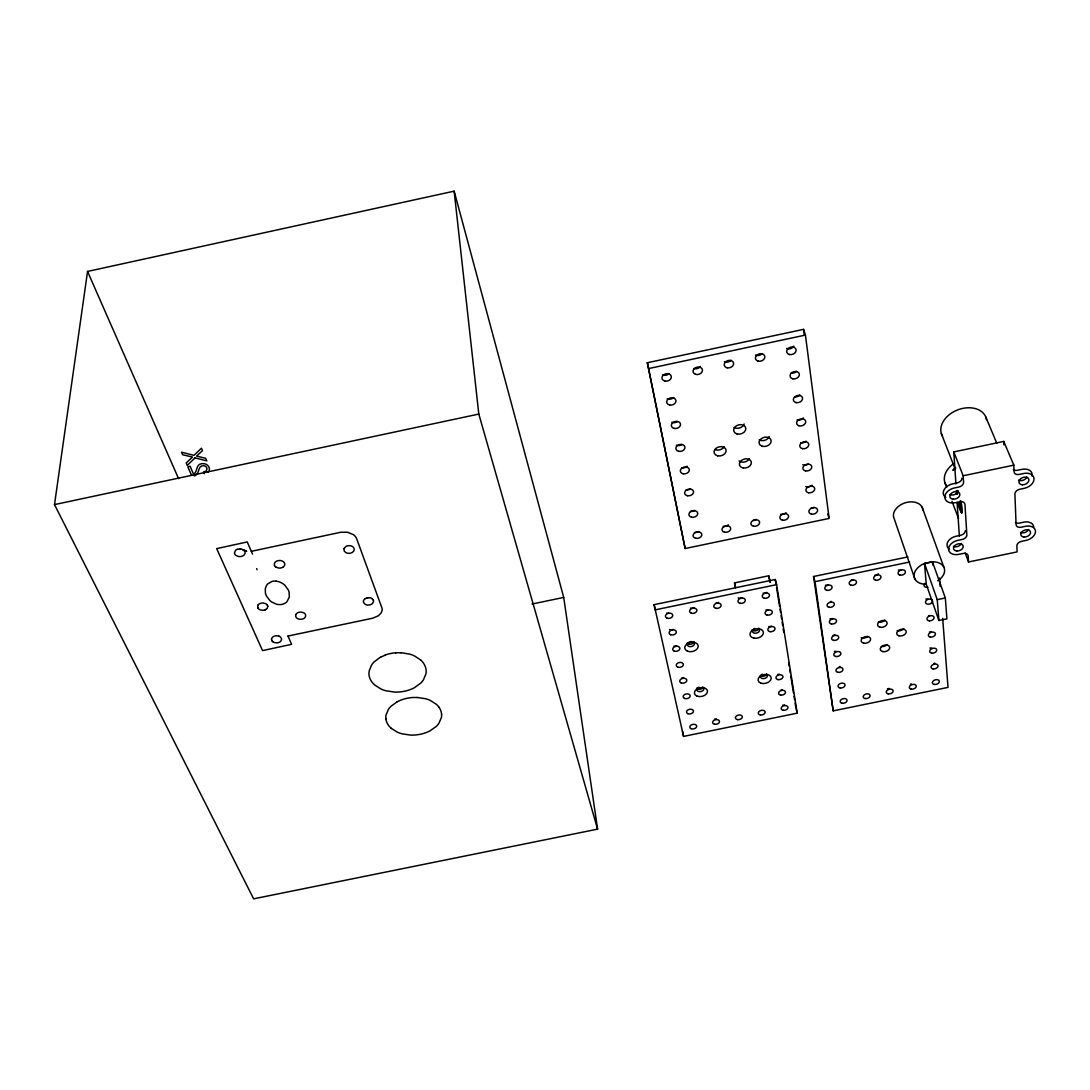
<?xml version="1.0" encoding="UTF-8"?>
<svg xmlns="http://www.w3.org/2000/svg" width="1090" height="1090" viewBox="0 0 1090 1090"><rect width="100%" height="100%" fill="white"/><g stroke="black" fill="none" stroke-linecap="round" stroke-linejoin="round"><path stroke-width="1.5" d="M252.553 554.142L247.253 541.934L216.692 548.624L262.554 650.607L291.589 644.34L288.005 636.001M273.236 641.996A4.687 3.256 -0.4 0 0 274.026 642.378A5.668 3.938 -0.4 0 0 274.585 642.569A5.573 3.869 -0.4 0 0 275.811 642.814L277.078 642.827A5.014 3.488 -0.4 0 0 278.618 642.541L279.953 641.942A5.573 3.869 -0.4 0 0 280.798 641.274L281.697 638.931L280.375 636.955A4.496 3.134 -0.4 0 0 279.68 636.506L277.351 635.824A4.864 3.379 -0.4 0 0 276.397 635.797L275.77 635.838A5.041 3.502 -0.4 0 0 273.972 636.301A4.864 3.379 -0.4 0 0 273.195 636.696L271.791 638.154A5.573 3.869 -0.4 0 0 271.56 638.808L271.505 639.476M258.044 605.005L257.649 607.471M54.5 504.602L87.554 271.437L454.149 191.159L563.707 597.429L597.593 829.149L253.629 898.841L54.5 504.602L478.81 414.064L454.149 191.159M267.827 606.285L267.145 608.479L264.775 609.978A5.069 3.57 0.2 0 1 263.221 610.264L260.673 610.005A4.891 3.447 0.2 0 1 259.815 609.678L259.556 609.542A5.668 4.006 0.2 0 1 258.834 609.078L258.098 608.329M276.138 581.174L278.55 581.638A11.922 8.488 0.1 0 1 280.811 582.496L282.95 583.722A18.952 13.462 0.1 0 1 284.885 585.275L288.237 589.84A24.021 17.045 0.2 0 1 289.068 592.02L289.341 597.075L286.902 601.816A10.287 7.303 -0.1 0 1 285.335 603.083L282.814 604.187A8.679 6.145 -0.2 0 1 280.689 604.569L278.441 604.541A10.478 7.426 -0.2 0 1 276.151 604.092L271.791 602.048A18.108 12.876 -0.3 0 1 269.857 600.522L266.478 596.012A23.857 17.004 -0.4 0 1 265.429 593.096L265.279 588.75L266.464 585.534A12.658 9.02 -0.1 0 1 267.69 583.94L271.819 581.515A8.08 5.763 0.1 0 1 274.775 581.106L276.233 581.174M955.208 467.324L952.892 470.376A23.203 16.268 -20.3 0 1 955.848 468.032M196.799 474.409C199.334 471.602 198.353 465.226 203.639 465.716C208.081 465.716 208.067 472.065 203.517 471.875L204.293 473.714M258.207 604.814L258.562 604.432A5.668 4.006 0.2 0 1 259.229 603.914L260.592 603.301A5.041 3.556 0.2 0 1 262.472 603.002A4.578 3.229 0.2 0 1 263.439 603.029L265.824 603.751A5.668 4.006 0.2 0 1 266.532 604.214L267.418 605.182M208.067 472.147C211.365 469.504 208.313 464.149 204.634 463.809A6.077 4.537 3.6 0 0 201.309 463.809C195.696 464.463 197.753 472.052 193.516 474.191L190.11 466.275L187.834 466.765L191.513 475.281M364.796 598.887C361.035 601.462 365.368 605.958 368.829 605.005A5.218 3.72 -2.7 0 0 370.546 604.637A5.069 3.597 -2.7 0 0 372.576 603.397L373.489 601.598A5.218 3.72 -2.7 0 0 373.107 599.677M265.619 609.651L264.775 609.978M244.61 551.254A5.178 3.747 1.4 0 1 245.005 552.167L245.073 552.862A5.178 3.747 1.4 0 1 244.964 553.57L244.201 554.892A5.832 4.21 1.4 0 1 243.329 555.614L242.239 556.159A5.232 3.788 1.4 0 1 240.345 556.554L239.677 556.568A5.014 3.624 1.4 0 1 238.683 556.486L236.557 555.777A5.845 4.224 1.4 0 1 235.822 555.273L235.222 554.701A5.218 3.76 1.4 0 1 234.459 553.107L235.481 550.382A5.845 4.224 1.4 0 1 236.162 549.851L237.552 549.197M283.318 566.895L281.86 567.686A5.327 3.842 0.1 0 1 278.277 567.972L275.893 567.032M380.505 657.147L374.197 661.807A29.049 19.961 -3.8 0 0 371.499 665.132L369.129 671.181A28.476 19.566 -3.8 0 0 369.033 674.901A28.095 19.307 -3.8 0 0 371.854 681.918A28.476 19.566 -3.8 0 0 374.66 684.983L381.037 689.03A29.049 19.961 -3.8 0 0 385.669 690.706L394.212 692.055A28.476 19.566 -3.8 0 0 399.54 691.946A28.095 19.307 -3.8 0 0 404.799 691.169A28.095 19.307 -3.8 0 0 409.813 689.738A28.476 19.566 -3.8 0 0 414.391 687.708L420.672 683.158A29.049 19.961 -3.8 0 0 423.411 679.901L425.918 673.92A28.49 19.566 -3.8 0 0 426.108 670.214A28.095 19.307 -3.8 0 0 423.479 663.142A28.49 19.566 -3.8 0 0 420.781 660.104M397.21 701.769L391.024 706.238A28.354 19.061 -4.3 0 0 388.367 709.426L385.996 715.217A27.809 18.68 -4.3 0 0 385.887 718.773M194.32 475.962L196.091 475.008M926.255 584.254L924.497 563.448L932.441 561.8L945.33 597.974L946.91 618.834L938.899 620.496L926.255 584.254A15.682 10.655 -17.9 0 1 914.088 576.201A15.682 10.655 -17.9 0 1 924.497 563.448L932.441 561.8A15.682 10.655 -17.9 0 1 944.349 568.503A15.682 10.655 -17.9 0 1 937.686 580.807M647.351 362.738L803.562 329.357L805.428 335.066L829.136 518.431L685.133 548.529L647.351 362.738L685.133 548.529M648.632 368.556L805.428 335.066M251.354 551.308L340.543 532.302L347.397 532.192L353.324 534.618A13.121 9.592 -1.6 0 1 356.743 538.91L382.14 608.547A12.562 8.897 -2.8 0 1 380.941 613.152L378.394 615.755L372.698 618.207L288.005 636.042M955.916 483.96L953.791 451.914L1003.726 441.423L1013.823 465.157L1014.068 471.738A5.246 3.638 -21.5 0 0 1019.259 474.423L1023.047 473.632A10.45 7.221 -21.4 0 1 1033.974 478.36A10.45 7.221 -21.4 0 1 1024.804 488.211L1019.79 489.26A5.191 3.57 -21.1 0 0 1014.913 493.974L1016.084 524.685A5.109 3.461 -20.5 0 0 1021.139 527.219L1026.058 526.197A10.178 6.881 -20.4 0 1 1035.5 531.784A10.178 6.881 -20.4 0 1 1025.295 540.558L1021.63 541.321A5.041 3.393 -20.1 0 0 1016.875 545.831L1017.106 551.908L968.547 561.977L965.141 552.957M953.791 451.914L963.165 475.771L1013.823 465.157M961.707 512.613C950.957 483.061 966.775 534.55 960.971 501.168M532.043 604.037L563.707 597.429M735.396 587.66L734.524 582.891L768.75 575.779L770.453 582.224M654.123 604.664L775.276 579.499L776.639 584.635L797.226 713.16L683.553 736.404L654.123 604.664L655.131 609.869L776.639 584.635M942.673 618.412L948.027 687.395L833.182 710.857L813.549 576.501L907.875 556.908M813.549 576.501L815.02 581.665L909.632 562.018M924.497 563.448L937.236 599.65L945.33 597.974M367.098 597.906L368.87 597.756M279.149 636.26L278.877 636.151M417.293 697.45L425.74 698.772A28.354 19.048 -4.3 0 1 430.291 700.42L436.45 704.385A27.795 18.68 -4.3 0 1 439.106 707.424M401.066 652.692L409.745 654.123A29.049 19.961 -3.8 0 1 414.404 655.867L420.754 660.036M240.495 548.924L240.985 549.006A6.145 4.428 1.4 0 1 241.789 549.197A5.941 4.292 1.4 0 1 242.675 549.551L244.61 551.199M243.206 549.851L246.694 551.377L242.947 549.687M391.283 728.379L397.469 732.235A28.367 19.061 -4.3 0 0 401.978 733.815L410.303 735.069A27.795 18.68 -4.3 0 0 415.508 734.96A27.427 18.435 -4.3 0 0 425.536 732.807A27.795 18.68 -4.3 0 0 430.032 730.845L436.191 726.485A28.367 19.061 -4.3 0 0 438.875 723.365L441.382 717.642A27.795 18.68 -4.3 0 0 441.586 714.1M272.228 641.152L272.786 641.683A5.573 3.869 -0.4 0 0 273.236 641.996M87.554 271.437L178.597 478.687M985.701 416.87L996.778 443.18M941.351 433.629L955.303 469.422M961.325 511.128L959.718 506.932L959.418 502.245M944.853 482.516L946.638 487.216M951.992 501.291L958.546 518.513M922.181 507.313L943.858 567.236M914.851 578.913L894.222 518.799A15.151 10.627 -18.4 0 1 905.286 502.776A15.151 10.627 -18.4 0 1 922.903 509.984M256.681 568.599L257.036 569.729M827.787 514.03L828.686 516.96M478.81 414.064L597.593 829.149M274.462 565.356C273.29 561.132 279.408 559.402 282.419 561.118A5.355 3.869 0.1 0 1 284.218 562.604L284.558 563.217A5.314 3.829 0.1 0 1 283.305 566.923M796.231 709.304L797.226 713.16M734.524 582.891L735.696 587.742M682.517 731.199L683.553 736.404M768.75 575.779L769.799 582.169M775.276 579.499L776.066 584.431M776.584 587.728L779.5 605.836M780.031 609.133L780.549 612.417M781.08 615.714L781.612 619.011M782.143 622.295L782.661 625.592M783.192 628.889L783.724 632.173M788.642 662.856L789.187 666.208M789.719 669.546L790.264 672.898M790.795 676.236L793.479 692.954M794.01 696.306L794.555 699.644M795.087 702.996L795.891 708.01M815.02 581.665L833.182 710.857M803.562 329.357L804.216 334.398M932.441 561.8L932.699 565.002M937.236 599.65L938.899 620.496M939.539 578.041L940.193 586.447M957.374 490.5L957.592 493.77M957.129 490.555L957.347 493.825M956.352 490.704L956.584 494.083M957.143 502.504L959.364 536.239M960.685 501.141L961.462 512.668M960.276 500.909L960.808 509.262L959.936 501.414M963.165 475.771L963.574 482.298A5.205 3.652 -20 0 1 958.764 487.067L954.99 487.857A10.369 7.249 -19.7 0 0 944.798 496.986A10.369 7.249 -19.7 0 0 954.731 502.844L959.718 501.795A5.15 3.583 -19.6 0 1 964.95 504.411L966.857 534.931A5.069 3.474 -19.1 0 1 962.17 539.482L957.265 540.49A10.096 6.894 -18.9 0 0 948.6 549.823A10.096 6.894 -18.9 0 0 959.418 554.224L963.07 553.475A5.014 3.406 -18.8 0 1 968.165 555.927L968.547 561.977M1003.726 441.423L1003.863 444.829M702.45 687.082A3.543 2.371 -11.4 0 1 703.145 690.365A3.543 2.371 -11.4 0 1 698.227 691.373A3.543 2.371 -11.4 0 1 697.545 688.09M698.186 687.572A3.543 2.371 -11.4 0 1 698.976 687.177M766.543 674.233A3.556 2.371 -13 0 1 766.488 677.49A3.556 2.371 -13 0 1 761.774 678.334A3.556 2.371 -13 0 1 760.997 675.214M761.597 674.669A3.556 2.371 -13 0 1 762.346 674.206M766.692 674.179A3.556 2.371 -13 0 1 763.627 676.209A3.556 2.371 -13 0 1 760.248 675.323M703.091 687.449A3.543 2.371 -11.4 0 1 699.875 689.289A3.543 2.371 -11.4 0 1 696.633 688.185M693.948 641.71A3.624 2.493 -11.5 0 1 690.896 644.217A3.624 2.493 -11.5 0 1 687.082 643.127M758.204 628.412A3.638 2.493 -13.2 0 1 758.803 631.887A3.638 2.493 -13.2 0 1 753.762 632.922A3.638 2.493 -13.2 0 1 753.163 629.448M753.83 628.903A3.638 2.493 -13.2 0 1 754.648 628.48M689.452 641.956A3.624 2.493 -11.5 0 1 694.466 643.822A3.624 2.493 -11.5 0 1 689.262 646.534A3.624 2.493 -11.5 0 1 688.648 642.378M758.967 628.276A3.638 2.493 -13.2 0 1 755.833 630.797A3.638 2.493 -13.2 0 1 752.086 629.693M741.759 597.838A3.706 2.575 -13.2 0 1 738.148 597.906M779.418 674.138A3.556 2.371 -13.3 0 1 777.62 674.506M766.733 592.388A3.706 2.589 -13.9 0 1 763.109 593.137M676.672 645.77A3.624 2.493 -11.1 0 1 673.92 646.084M683.594 677.612A3.57 2.412 -11.1 0 1 681.795 677.98M694.058 607.607A3.692 2.575 -11.9 0 1 690.406 608.07M716.266 718.787A3.488 2.289 -11.6 0 1 714.495 719.141M767.782 609.923A3.679 2.534 -13.7 0 1 765.929 609.964M771.57 626.123A3.638 2.493 -13.6 0 1 768.832 626.505M781.993 689.602A3.529 2.33 -13.3 0 1 781.108 689.861M784.527 704.808A3.502 2.303 -13.2 0 1 782.756 705.175M673.116 629.434A3.652 2.534 -11.2 0 1 669.519 629.516M668.592 613.111A3.692 2.575 -11.2 0 1 666.712 613.139M718.474 602.402A3.692 2.575 -12.5 0 1 715.776 603.22M700.448 366.349A4.755 3.706 -14.8 0 1 694.085 368.515M785.985 512.682A4.428 3.188 -15.3 0 1 780.849 514.276M756.337 519.412A4.428 3.188 -14.4 0 1 753.108 520.407M811.982 485.254A4.496 3.256 -16.4 0 1 805.783 486.549M744.116 423.956A6.172 4.66 -15.3 0 1 734.061 427.525M769.281 436.518A6.131 4.578 -15.9 0 1 759.185 439.747M690.515 488.906A4.496 3.325 -12.9 0 1 686.114 489.819M814.039 507.327A4.442 3.188 -16.2 0 1 810.797 508.335M681.89 444.516A4.605 3.474 -13.1 0 1 676.359 445.129M728.352 524.753A4.415 3.188 -13.6 0 1 723.229 526.347M808.167 464.136A4.537 3.325 -16.7 0 1 802.758 464.735M687.068 466.22A4.551 3.393 -13 0 1 681.809 467.882M806 441.123A4.592 3.393 -17 0 1 800.673 442.799M724.142 446.682A6.118 4.578 -14.4 0 1 714.876 449.502M669.083 373.475A4.755 3.706 -13.6 0 1 662.529 374.878M731.077 360.259A4.769 3.706 -16.1 0 1 724.482 361.662M749.334 458.713A6.077 4.51 -15 0 1 739.061 460.879M673.729 397.428A4.701 3.624 -13.4 0 1 667.244 398.804M677.435 421.612A4.646 3.543 -13.3 0 1 671.849 422.212M799.869 394.962A4.687 3.543 -17.6 0 1 794.487 396.842M694.698 510.406A4.455 3.256 -12.8 0 1 690.338 511.319M698.785 531.457A4.415 3.188 -12.7 0 1 694.48 532.356M796.531 371.295A4.742 3.624 -18 0 1 791.04 373.053M793.874 346.075A4.796 3.706 -18.4 0 1 786.639 348.405M762.128 353.623A4.782 3.706 -17.2 0 1 755.534 355.04M803.289 417.879A4.646 3.474 -17.3 0 1 797.062 419.923M911.335 683.961A3.543 2.303 -16 0 1 910.436 684.07M889.236 688.403A3.529 2.303 -15.5 0 1 887.451 688.771M934.743 663.061A3.583 2.33 -16.7 0 1 933.926 663.469M884.821 619.91A4.878 3.284 -16.2 0 1 878.281 622.09M903.774 628.63A4.864 3.243 -16.5 0 1 897.206 630.62M840.009 666.453A3.583 2.371 -14.7 0 1 839.191 666.862M834.899 634.898A3.638 2.453 -15 0 1 833.06 635.279M853.02 579.58A3.747 2.589 -16.1 0 1 851.181 580.18M931.691 647.951A3.611 2.371 -16.9 0 1 929.92 647.991M927.917 587.224A3.747 2.534 -17.7 0 1 924.415 586.338A3.747 2.534 -17.7 0 1 924.974 583.395M836.166 651.289A3.611 2.412 -14.9 0 1 834.354 651.33M931.255 631.641A3.638 2.412 -17.1 0 1 929.416 632.009M867.872 636.396A4.851 3.243 -15.6 0 1 861.182 637.718M828.196 584.867A3.733 2.589 -15.5 0 1 825.389 585.18M878.417 573.762A3.747 2.575 -16.7 0 1 876.851 574.771M875.924 575.057A3.747 2.575 -16.7 0 1 874.957 575.166M886.947 644.803A4.823 3.202 -15.9 0 1 881.333 646.479M932.699 601.421A3.72 2.493 -17.4 0 1 927.345 604.119A3.72 2.493 -17.4 0 1 926.773 600.045A3.72 2.493 -17.4 0 1 932.522 600.14M832.706 618.507A3.665 2.493 -15.2 0 1 829.953 618.82M831.302 601.394A3.706 2.534 -15.3 0 1 830.471 601.83M927.699 598.969A3.706 2.493 -17.5 0 1 925.86 599.05M901.226 569.716A3.76 2.575 -17.3 0 1 898.419 570.043M929.484 615.455A3.665 2.453 -17.3 0 1 928.544 615.659M397.155 701.837A27.809 18.68 -4.3 0 1 401.706 699.821A27.441 18.448 -4.3 0 1 411.884 697.573A27.809 18.68 -4.3 0 1 417.143 697.545M395.629 652.787A28.095 19.307 -3.8 0 0 390.261 653.578A28.108 19.32 -3.8 0 0 385.165 655.049M380.751 657.229A28.49 19.566 -3.8 0 1 385.397 655.131M395.765 652.896A28.49 19.566 -3.8 0 1 401.202 652.801M385.915 718.841A27.427 18.435 -4.3 0 0 388.571 725.463A27.795 18.68 -4.3 0 0 391.405 728.42M439.079 707.356A27.427 18.435 -4.3 0 1 441.559 714.032M272.309 641.192A5.014 3.488 -0.4 0 1 271.587 639.489M258.235 608.37A5.069 3.57 0.2 0 1 257.785 607.512M267.336 605.277A5.069 3.57 0.2 0 1 267.759 606.367M368.87 597.606A5.218 3.72 -2.7 0 1 372.044 598.601M364.878 598.941A5.069 3.597 -2.7 0 1 367.167 597.947M372.031 598.792A5.069 3.597 -2.7 0 1 373.039 599.813M237.743 549.319A5.178 3.747 1.4 0 1 239.01 549.047M239.609 549.006A5.178 3.747 1.4 0 1 240.631 549.047M275.811 567.045A5.314 3.829 0.1 0 1 274.38 565.383M965.25 530.735A5.055 3.474 -19.2 0 1 960.59 535.285L955.685 536.307A10.069 6.894 -18.9 0 0 947.7 542.084A10.069 6.894 -18.9 0 0 949.24 548.992M961.939 478.142A5.191 3.652 -20.1 0 1 957.156 482.911L953.382 483.688A10.341 7.249 -19.8 0 0 944.117 489.683A10.341 7.249 -19.8 0 0 945.807 497.462M945.997 485.023A23.135 16.268 -20.3 0 1 953.001 464.108M942.537 436.259A23.721 17.018 -21.3 0 1 957.878 409.826A23.721 17.018 -21.3 0 1 986.518 419.65M961.448 543.406A5.028 3.433 -18.9 0 1 953.423 546.335M958.233 490.8A5.164 3.611 -19.8 0 1 954.963 494.41A5.164 3.611 -19.8 0 1 949.826 494.506M1033.742 527.056A10.151 6.867 -20.5 0 0 1024.314 522.042L1019.409 523.064A5.096 3.461 -20.6 0 1 1015.376 522.423M1028.592 529.454A5.069 3.433 -20.5 0 1 1020.499 532.41M1013.359 469.599A5.232 3.638 -21.5 0 0 1017.488 470.281L1021.275 469.49A10.423 7.221 -21.4 0 1 1032.08 476.112M1026.93 477.052A5.205 3.597 -21.4 0 1 1018.619 480.118M295.676 614.869C294.6 620.919 306.93 620.673 305.554 614.665A5.082 3.57 -0.9 0 0 303.429 612.689L300.99 612.103A5.082 3.57 -0.9 0 0 296.385 613.725L295.676 614.869M343.95 548.597L344.276 551.199L346.034 552.684A5.327 3.883 -1.8 0 0 348.582 553.325C351.484 553.734 355.667 550.981 353.787 547.807A5.191 3.788 -1.8 0 0 352.029 546.308A5.314 3.869 -1.8 0 0 349.522 545.681L348.568 545.695A5.314 3.869 -1.8 0 0 345.993 546.417L343.95 548.597M195.042 457.882L187.235 465.403L186.186 462.964L192.508 457.064L182.63 454.748L181.526 452.2L193.966 455.348L201.459 448.208L202.495 450.647L196.541 456.097L205.724 458.318L206.8 460.852L195.042 457.882M696.987 696.088A6.622 4.428 -11.4 0 0 707.451 691.932A6.622 4.428 -11.4 0 0 698.404 688.24A6.622 4.428 -11.4 0 0 696.987 696.088M754.035 638.154A6.812 4.646 -13.2 0 0 763.354 632.132A6.812 4.646 -13.2 0 0 752.672 630.211A6.812 4.646 -13.2 0 0 754.035 638.154M687.436 651.152A6.785 4.646 -11.5 0 0 698.145 646.833A6.785 4.646 -11.5 0 0 688.853 642.923A6.785 4.646 -11.5 0 0 687.436 651.152M670.568 634.707A3.665 2.534 -11.1 0 0 676.331 632.364A3.665 2.534 -11.1 0 0 671.277 630.238A3.665 2.534 -11.1 0 0 670.568 634.707M770.139 631.669A3.652 2.493 -13.6 0 0 775.004 628.303A3.652 2.493 -13.6 0 0 769.199 627.445A3.652 2.493 -13.6 0 0 770.139 631.669M716.035 608.329A3.706 2.575 -12.5 0 0 721.062 605.005A3.706 2.575 -12.5 0 0 715.19 603.928A3.706 2.575 -12.5 0 0 716.035 608.329M666.917 618.098A3.692 2.575 -11.2 0 0 672.734 615.714A3.692 2.575 -11.2 0 0 667.625 613.547A3.692 2.575 -11.2 0 0 666.917 618.098M764.417 598.287A3.72 2.589 -13.8 0 0 769.513 594.949A3.72 2.589 -13.8 0 0 763.695 593.873A3.72 2.589 -13.8 0 0 764.417 598.287M740.205 603.315A3.706 2.575 -13.2 0 0 745.274 599.977A3.706 2.575 -13.2 0 0 739.429 598.901A3.706 2.575 -13.2 0 0 740.205 603.315M681.141 682.885A3.57 2.412 -11.1 0 0 686.768 680.637A3.57 2.412 -11.1 0 0 681.85 678.634A3.57 2.412 -11.1 0 0 681.141 682.885M684.547 698.418A3.543 2.371 -11 0 0 690.134 696.197A3.543 2.371 -11 0 0 685.269 694.221A3.543 2.371 -11 0 0 684.547 698.418M674.151 651.043A3.638 2.493 -11.1 0 0 679.874 648.727A3.638 2.493 -11.1 0 0 674.86 646.643A3.638 2.493 -11.1 0 0 674.151 651.043M677.667 667.094A3.611 2.453 -11.1 0 0 683.348 664.818A3.611 2.453 -11.1 0 0 678.389 662.774A3.611 2.453 -11.1 0 0 677.667 667.094M778.042 679.601A3.57 2.371 -13.3 0 0 782.947 676.509A3.57 2.371 -13.3 0 0 777.374 675.541A3.57 2.371 -13.3 0 0 778.042 679.601M691.51 613.248A3.706 2.575 -11.8 0 0 696.905 610.305A3.706 2.575 -11.8 0 0 691.319 608.765A3.706 2.575 -11.8 0 0 691.51 613.248M783.179 710.271A3.502 2.303 -13.2 0 0 788.002 707.26A3.502 2.303 -13.2 0 0 782.538 706.347A3.502 2.303 -13.2 0 0 783.179 710.271M760.343 714.945A3.502 2.303 -12.6 0 0 765.139 711.933A3.502 2.303 -12.6 0 0 759.648 711.034A3.502 2.303 -12.6 0 0 760.343 714.945M761.024 683.226A6.676 4.455 -13 0 0 771.202 678.43A6.676 4.455 -13 0 0 761.665 675.337A6.676 4.455 -13 0 0 761.024 683.226M687.899 713.691A3.515 2.33 -11 0 0 693.444 711.498A3.515 2.33 -11 0 0 688.621 709.563A3.515 2.33 -11 0 0 687.899 713.691M780.631 695.066A3.529 2.33 -13.2 0 0 785.495 692.014A3.529 2.33 -13.2 0 0 779.977 691.074A3.529 2.33 -13.2 0 0 780.631 695.066M714.74 724.278A3.488 2.289 -11.5 0 0 719.482 721.28A3.488 2.289 -11.5 0 0 713.95 720.381A3.488 2.289 -11.5 0 0 714.74 724.278M737.535 719.618A3.502 2.289 -12.1 0 0 742.29 716.621A3.502 2.289 -12.1 0 0 736.785 715.708A3.502 2.289 -12.1 0 0 737.535 719.618M691.196 728.72A3.488 2.289 -11 0 0 696.687 726.553A3.488 2.289 -11 0 0 691.918 724.659A3.488 2.289 -11 0 0 691.196 728.72M767.237 615.114A3.692 2.534 -13.7 0 0 772.292 611.817A3.692 2.534 -13.7 0 0 766.529 610.768A3.692 2.534 -13.7 0 0 767.237 615.114M695.815 538.297A4.428 3.188 -12.7 0 0 701.783 534.223A4.428 3.188 -12.7 0 0 694.766 532.86A4.428 3.188 -12.7 0 0 695.815 538.297M664.927 381.064A4.769 3.706 -13.6 0 0 671.317 376.431A4.769 3.706 -13.6 0 0 663.701 374.756A4.769 3.706 -13.6 0 0 664.927 381.064M695.529 374.32A4.782 3.706 -14.8 0 0 702.478 370.191A4.782 3.706 -14.8 0 0 695.284 367.834A4.782 3.706 -14.8 0 0 695.529 374.32M811.437 514.099A4.455 3.188 -16.1 0 0 817.609 509.984A4.455 3.188 -16.1 0 0 810.701 508.594A4.455 3.188 -16.1 0 0 811.437 514.099M687.449 495.732A4.524 3.325 -12.9 0 0 693.54 491.508A4.524 3.325 -12.9 0 0 686.359 490.064A4.524 3.325 -12.9 0 0 687.449 495.732M808.494 492.735A4.51 3.256 -16.4 0 0 814.721 488.538A4.51 3.256 -16.4 0 0 807.745 487.107A4.51 3.256 -16.4 0 0 808.494 492.735M782.47 520.162A4.455 3.202 -15.3 0 0 788.588 516.061A4.455 3.202 -15.3 0 0 781.653 514.671A4.455 3.202 -15.3 0 0 782.47 520.162M753.544 526.211A4.442 3.202 -14.4 0 0 759.607 522.124A4.442 3.202 -14.4 0 0 752.645 520.734A4.442 3.202 -14.4 0 0 753.544 526.211M762.033 446.178A6.158 4.578 -15.8 0 0 771.175 441.123A6.158 4.578 -15.8 0 0 762.155 438.085A6.158 4.578 -15.8 0 0 762.033 446.178M736.895 433.902A6.199 4.66 -15.3 0 0 745.832 428.52A6.199 4.66 -15.3 0 0 736.499 425.754A6.199 4.66 -15.3 0 0 736.895 433.902M683.144 473.782A4.564 3.406 -13 0 0 689.289 469.477A4.564 3.406 -13 0 0 682.027 467.992A4.564 3.406 -13 0 0 683.144 473.782M678.729 451.342A4.619 3.474 -13.1 0 0 684.929 446.968A4.619 3.474 -13.1 0 0 677.585 445.429A4.619 3.474 -13.1 0 0 678.729 451.342M792.812 378.816A4.769 3.624 -17.9 0 0 799.351 374.211A4.769 3.624 -17.9 0 0 791.967 372.548A4.769 3.624 -17.9 0 0 792.812 378.816M802.431 448.63A4.605 3.406 -16.9 0 0 808.766 444.27A4.605 3.406 -16.9 0 0 801.641 442.758A4.605 3.406 -16.9 0 0 802.431 448.63M717.683 455.838A6.131 4.592 -14.3 0 0 726.09 450.116A6.131 4.592 -14.3 0 0 716.471 447.976A6.131 4.592 -14.3 0 0 717.683 455.838M743.039 467.91A6.09 4.51 -14.9 0 0 751.351 462.174A6.09 4.51 -14.9 0 0 741.772 460.184A6.09 4.51 -14.9 0 0 743.039 467.91M727.098 367.807A4.796 3.706 -16 0 0 733.597 363.147A4.796 3.706 -16 0 0 726.063 361.458A4.796 3.706 -16 0 0 727.098 367.807M796.259 402.632A4.714 3.543 -17.6 0 0 802.54 397.945A4.714 3.543 -17.6 0 0 795.114 396.569A4.714 3.543 -17.6 0 0 796.259 402.632M691.673 517.232A4.469 3.256 -12.8 0 0 697.709 513.09A4.469 3.256 -12.8 0 0 690.61 511.687A4.469 3.256 -12.8 0 0 691.673 517.232M789.473 354.522A4.823 3.706 -18.3 0 0 796.082 349.822A4.823 3.706 -18.3 0 0 788.601 348.105A4.823 3.706 -18.3 0 0 789.473 354.522M798.82 425.727A4.66 3.474 -17.2 0 0 805.728 421.83A4.66 3.474 -17.2 0 0 798.929 419.582A4.66 3.474 -17.2 0 0 798.82 425.727M805.496 470.907A4.551 3.325 -16.6 0 0 811.777 466.643A4.551 3.325 -16.6 0 0 804.72 465.157A4.551 3.325 -16.6 0 0 805.496 470.907M724.659 532.261A4.428 3.202 -13.5 0 0 730.682 528.173A4.428 3.202 -13.5 0 0 723.692 526.797A4.428 3.202 -13.5 0 0 724.659 532.261M674.233 428.425A4.66 3.556 -13.2 0 0 680.487 423.969A4.66 3.556 -13.2 0 0 673.061 422.389A4.66 3.556 -13.2 0 0 674.233 428.425M669.628 405.003A4.714 3.624 -13.4 0 0 675.95 400.466A4.714 3.624 -13.4 0 0 668.429 398.831A4.714 3.624 -13.4 0 0 669.628 405.003M758.259 361.171A4.81 3.706 -17.2 0 0 764.812 356.484A4.81 3.706 -17.2 0 0 757.305 354.781A4.81 3.706 -17.2 0 0 758.259 361.171M842.161 703.254A3.529 2.303 -14.5 0 0 847.066 700.23A3.529 2.303 -14.5 0 0 841.63 699.303A3.529 2.303 -14.5 0 0 842.161 703.254M826.888 590.33A3.747 2.589 -15.4 0 0 832.092 586.979A3.747 2.589 -15.4 0 0 826.302 585.875A3.747 2.589 -15.4 0 0 826.888 590.33M850.922 585.194A3.76 2.589 -16.1 0 0 856.522 582.196A3.76 2.589 -16.1 0 0 851.086 580.602A3.76 2.589 -16.1 0 0 850.922 585.194M934.294 684.425A3.556 2.289 -16.5 0 0 939.335 681.359A3.556 2.289 -16.5 0 0 933.967 680.405A3.556 2.289 -16.5 0 0 934.294 684.425M837.978 672.339A3.583 2.371 -14.7 0 0 842.965 669.219A3.583 2.371 -14.7 0 0 837.433 668.238A3.583 2.371 -14.7 0 0 837.978 672.339M932.986 668.892A3.583 2.33 -16.7 0 0 938.054 665.786A3.583 2.33 -16.7 0 0 932.645 664.818A3.583 2.33 -16.7 0 0 932.986 668.892M911.226 689.139A3.556 2.303 -16 0 0 916.227 686.087A3.556 2.303 -16 0 0 910.845 685.133A3.556 2.303 -16 0 0 911.226 689.139M888.173 693.853A3.543 2.303 -15.5 0 0 893.146 690.801A3.543 2.303 -15.5 0 0 887.75 689.861A3.543 2.303 -15.5 0 0 888.173 693.853M898.855 635.756A4.878 3.243 -16.5 0 0 906.24 632.009A4.878 3.243 -16.5 0 0 899.359 629.938A4.878 3.243 -16.5 0 0 898.855 635.756M879.889 627.2A4.891 3.284 -16.2 0 0 887.124 623.248A4.891 3.284 -16.2 0 0 879.984 621.368A4.891 3.284 -16.2 0 0 879.889 627.2M835.839 656.493A3.624 2.412 -14.8 0 0 840.867 653.319A3.624 2.412 -14.8 0 0 835.281 652.324A3.624 2.412 -14.8 0 0 835.839 656.493M833.659 640.375A3.652 2.453 -15 0 0 838.728 637.159A3.652 2.453 -15 0 0 833.101 636.138A3.652 2.453 -15 0 0 833.659 640.375M930.288 637.064A3.652 2.412 -17 0 0 935.438 633.862A3.652 2.412 -17 0 0 929.933 632.854A3.652 2.412 -17 0 0 930.288 637.064M863.771 643.182A4.864 3.243 -15.6 0 0 870.624 638.972A4.864 3.243 -15.6 0 0 863.239 637.541A4.864 3.243 -15.6 0 0 863.771 643.182M882.927 651.616A4.837 3.202 -15.9 0 0 889.712 647.378A4.837 3.202 -15.9 0 0 882.341 646.043A4.837 3.202 -15.9 0 0 882.927 651.616M875.692 580.221A3.76 2.589 -16.7 0 0 880.952 576.842A3.76 2.589 -16.7 0 0 875.216 575.738A3.76 2.589 -16.7 0 0 875.692 580.221M840.09 687.926A3.556 2.33 -14.6 0 0 845.036 684.847A3.556 2.33 -14.6 0 0 839.545 683.893A3.556 2.33 -14.6 0 0 840.09 687.926M929.389 620.809A3.679 2.453 -17.2 0 0 934.035 617.144A3.679 2.453 -17.2 0 0 928.135 616.749A3.679 2.453 -17.2 0 0 929.389 620.809M931.65 653.114A3.624 2.371 -16.8 0 0 936.76 649.967A3.624 2.371 -16.8 0 0 931.31 648.972A3.624 2.371 -16.8 0 0 931.65 653.114M865.147 698.554A3.529 2.303 -15 0 0 870.093 695.515A3.529 2.303 -15 0 0 864.683 694.589A3.529 2.303 -15 0 0 865.147 698.554M831.438 623.971A3.679 2.493 -15.1 0 0 836.548 620.714A3.679 2.493 -15.1 0 0 830.866 619.665A3.679 2.493 -15.1 0 0 831.438 623.971M829.19 607.307A3.72 2.534 -15.3 0 0 834.341 603.983A3.72 2.534 -15.3 0 0 828.604 602.92A3.72 2.534 -15.3 0 0 829.19 607.307M900.136 575.152A3.774 2.575 -17.3 0 0 905.436 571.76A3.774 2.575 -17.3 0 0 899.713 570.656A3.774 2.575 -17.3 0 0 900.136 575.152M953.341 499.193A5.178 3.611 -19.7 0 0 959.759 493.729A5.178 3.611 -19.7 0 0 951.475 493.211A5.178 3.611 -19.7 0 0 953.341 499.193M1022.297 484.791A5.218 3.611 -21.4 0 0 1028.865 479.287A5.218 3.611 -21.4 0 0 1020.622 478.755A5.218 3.611 -21.4 0 0 1022.297 484.791M1024.082 537.057A5.082 3.433 -20.4 0 0 1030.486 531.797A5.082 3.433 -20.4 0 0 1022.461 531.334A5.082 3.433 -20.4 0 0 1024.082 537.057M956.856 551.009A5.041 3.447 -18.9 0 0 963.124 545.79A5.041 3.447 -18.9 0 0 955.044 545.341A5.041 3.447 -18.9 0 0 956.856 551.009"/></g></svg>
